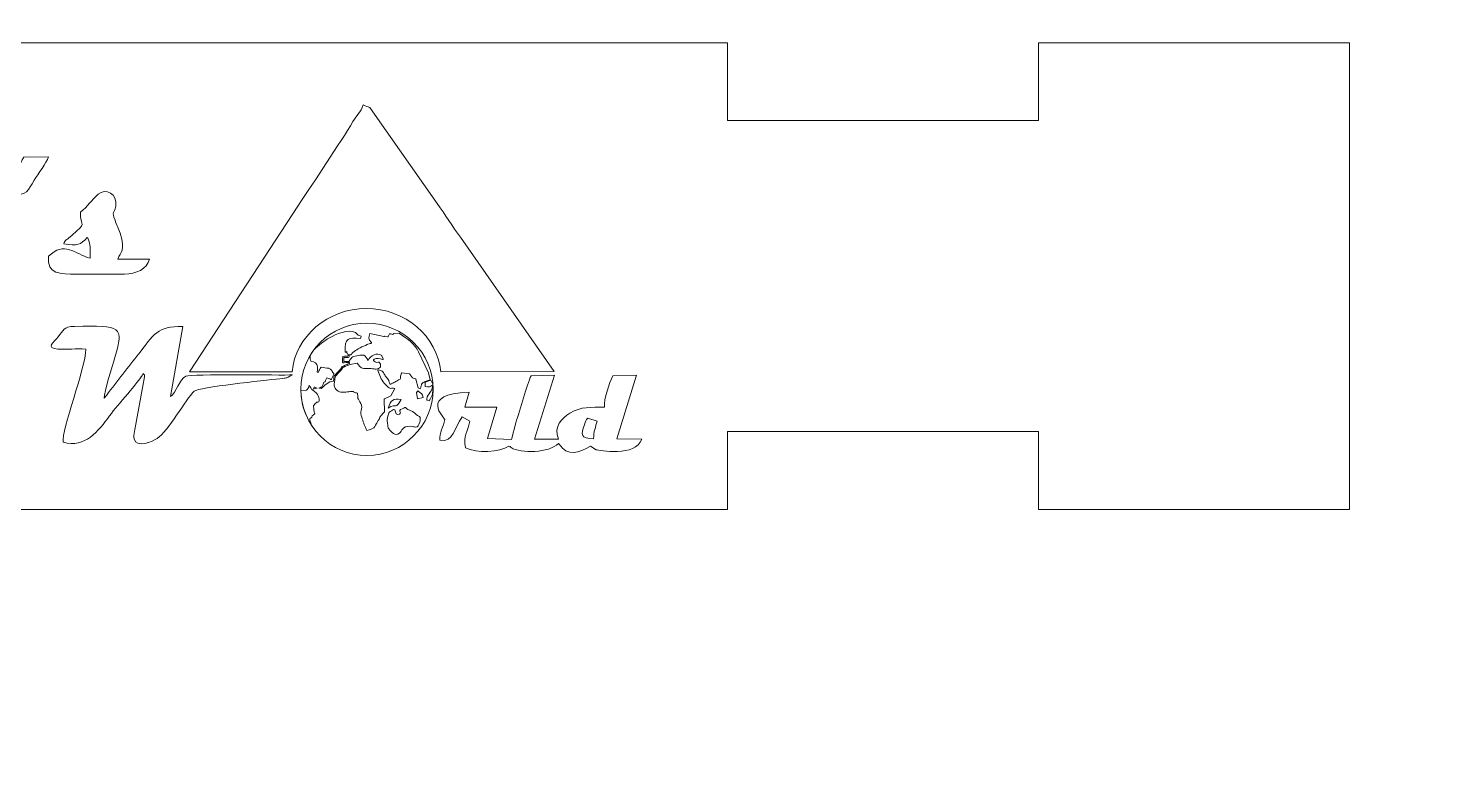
# Model space of a CAD drawing. Header units: centimetres. Extents: x -36.5 to 33.1, y -48.3 to 44.1.
# Drawn here: x -23.72 to -18.27, y 38.4 to 41.24 of the extents above; entities that cross this region are included whole.
import ezdxf

# ---------------------------------------------------------------- set-up
doc = ezdxf.new("R2010")
doc.units = ezdxf.units.CM
doc.header["$MEASUREMENT"] = 0
doc.layers.add('Camada 1', color=7, linetype='Continuous')

msp = doc.modelspace()

# ---------------------------------------------------------------- linework, layer by layer
at = {"layer": 'Camada 1', "color": 2, "lineweight": 20}
msp.add_open_spline([(-1.6923, 44.0612), (-1.6923, 44.0612), (-1.6923, 21.2612), (-1.6923, 21.2612), (-1.6923, 21.2612), (-1.6923, 21.2612), (-36.4923, 21.2612), (-36.4923, 21.2612), (-36.4923, 21.2612), (-36.4923, 21.2612), (-36.4923, 44.0612), (-36.4923, 44.0612), (-36.4923, 44.0612), (-36.4923, 44.0612), (-1.6923, 44.0612), (-1.6923, 44.0612)], degree=3, knots=[0, 0, 0, 0, 0.2, 0.2, 0.2, 0.2, 0.4, 0.4, 0.4, 0.4, 0.6, 0.6, 0.6, 0.6, 1, 1, 1, 1], dxfattribs=at)
at = {"layer": 'Camada 1', "lineweight": 9}
msp.add_open_spline([(-19.82302, 39.38203), (-19.42303, 39.38202), (-19.02305, 39.38201), (-18.62306, 39.38199), (-18.62306, 39.38199), (-18.62306, 39.98199), (-18.62305, 40.58198), (-18.62305, 41.18198), (-18.62305, 41.18198), (-19.02304, 41.18198), (-19.42302, 41.18198), (-19.823, 41.18198), (-19.823, 41.18198), (-19.823, 41.08197), (-19.823, 40.98198), (-19.823, 40.88197), (-19.823, 40.88197), (-20.22299, 40.88197), (-20.62296, 40.88197), (-21.02294, 40.88197), (-21.02294, 40.88197), (-21.02294, 40.98198), (-21.02294, 41.08197), (-21.02294, 41.18198), (-21.02294, 41.18198), (-23.02285, 41.18198), (-25.02276, 41.18199), (-27.02267, 41.18199), (-27.02267, 41.18199), (-27.02267, 41.08199), (-27.02267, 40.98198), (-27.02267, 40.88197), (-27.02267, 40.88197), (-27.42265, 40.88197), (-27.82263, 40.88197), (-28.22261, 40.88197), (-28.22261, 40.88197), (-28.22261, 40.98198), (-28.22261, 41.08199), (-28.22261, 41.18199), (-28.22261, 41.18199), (-28.5226, 41.18199), (-28.82259, 41.18199), (-29.12257, 41.18199), (-29.12257, 41.18199), (-29.12257, 40.58199), (-29.12257, 39.98201), (-29.12257, 39.38201), (-29.12257, 39.38201), (-28.82259, 39.38201), (-28.5226, 39.38201), (-28.22261, 39.38201), (-28.22261, 39.38201), (-28.22261, 39.48201), (-28.22261, 39.58202), (-28.22261, 39.68203), (-28.22261, 39.68203), (-27.82263, 39.68203), (-27.42265, 39.68203), (-27.02267, 39.68203), (-27.02267, 39.68203), (-27.02267, 39.58202), (-27.02267, 39.48201), (-27.02267, 39.38201), (-27.02267, 39.38201), (-25.02276, 39.38202), (-23.02285, 39.38202), (-21.02294, 39.38203), (-21.02294, 39.38203), (-21.02294, 39.48204), (-21.02294, 39.58205), (-21.02294, 39.68205), (-21.02294, 39.68205), (-20.62296, 39.68205), (-20.22299, 39.68205), (-19.823, 39.68205), (-19.823, 39.68205), (-19.823, 39.58205), (-19.82302, 39.48204), (-19.82302, 39.38203)], degree=3, knots=[0, 0, 0, 0, 0.047619, 0.047619, 0.047619, 0.047619, 0.0952381, 0.0952381, 0.0952381, 0.0952381, 0.1428571, 0.1428571, 0.1428571, 0.1428571, 0.1904762, 0.1904762, 0.1904762, 0.1904762, 0.2380952, 0.2380952, 0.2380952, 0.2380952, 0.2857143, 0.2857143, 0.2857143, 0.2857143, 0.3333333, 0.3333333, 0.3333333, 0.3333333, 0.3809524, 0.3809524, 0.3809524, 0.3809524, 0.4285714, 0.4285714, 0.4285714, 0.4285714, 0.4761905, 0.4761905, 0.4761905, 0.4761905, 0.5238095, 0.5238095, 0.5238095, 0.5238095, 0.5714286, 0.5714286, 0.5714286, 0.5714286, 0.6190476, 0.6190476, 0.6190476, 0.6190476, 0.6666667, 0.6666667, 0.6666667, 0.6666667, 0.7142857, 0.7142857, 0.7142857, 0.7142857, 0.7619048, 0.7619048, 0.7619048, 0.7619048, 0.8095238, 0.8095238, 0.8095238, 0.8095238, 0.8571429, 0.8571429, 0.8571429, 0.8571429, 0.9047619, 0.9047619, 0.9047619, 0.9047619, 1, 1, 1, 1], dxfattribs=at)
at = {"layer": 'Camada 1', "color": 140, "lineweight": 9}
for points, knots in [([(-23.09929, 39.91277), (-23.09929, 39.91277), (-22.70248, 39.91337), (-22.70248, 39.91337), (-22.70248, 39.91337), (-22.69199, 40.04797), (-22.56444, 40.15776), (-22.41606, 40.15767), (-22.41606, 40.15767), (-22.26689, 40.15759), (-22.14143, 40.04816), (-22.12956, 39.91331), (-22.12956, 39.91331), (-22.12956, 39.91331), (-21.69198, 39.91429), (-21.69198, 39.91429), (-21.69198, 39.91429), (-21.69198, 39.91429), (-22.05366, 40.43181), (-22.05366, 40.43181), (-22.05366, 40.43181), (-22.08341, 40.47337), (-22.11307, 40.51969), (-22.14254, 40.56212), (-22.14254, 40.56212), (-22.14254, 40.56212), (-22.39084, 40.91642), (-22.39084, 40.91642), (-22.39084, 40.91642), (-22.40742, 40.9419), (-22.4025, 40.92978), (-22.42909, 40.94311), (-22.42909, 40.94311), (-22.4377, 40.91407), (-22.45373, 40.90339), (-22.46796, 40.87928), (-22.46796, 40.87928), (-22.51933, 40.79223), (-22.61816, 40.64819), (-22.67809, 40.55569), (-22.67809, 40.55569), (-22.67809, 40.55569), (-23.09929, 39.91277), (-23.09929, 39.91277)], [0, 0, 0, 0, 0.0833333, 0.0833333, 0.0833333, 0.0833333, 0.1666667, 0.1666667, 0.1666667, 0.1666667, 0.25, 0.25, 0.25, 0.25, 0.3333333, 0.3333333, 0.3333333, 0.3333333, 0.4166667, 0.4166667, 0.4166667, 0.4166667, 0.5, 0.5, 0.5, 0.5, 0.5833333, 0.5833333, 0.5833333, 0.5833333, 0.6666667, 0.6666667, 0.6666667, 0.6666667, 0.75, 0.75, 0.75, 0.75, 0.8333333, 0.8333333, 0.8333333, 0.8333333, 1, 1, 1, 1]), ([(-23.78389, 40.60121), (-23.72273, 40.58961), (-23.7236, 40.6125), (-23.69785, 40.6529), (-23.69785, 40.6529), (-23.68328, 40.67576), (-23.6506, 40.71968), (-23.64254, 40.74203), (-23.64254, 40.74203), (-23.64254, 40.74203), (-23.73863, 40.74147), (-23.73863, 40.74147), (-23.73863, 40.74147), (-23.75341, 40.72002), (-23.78934, 40.62704), (-23.78389, 40.60121)], [0, 0, 0, 0, 0.2, 0.2, 0.2, 0.2, 0.4, 0.4, 0.4, 0.4, 0.6, 0.6, 0.6, 0.6, 1, 1, 1, 1]), ([(-23.51994, 40.52901), (-23.52205, 40.48077), (-23.4963, 40.48944), (-23.53378, 40.45662), (-23.53378, 40.45662), (-23.54384, 40.4478), (-23.54894, 40.44217), (-23.55884, 40.4337), (-23.55884, 40.4337), (-23.57416, 40.42062), (-23.57834, 40.42451), (-23.58416, 40.40615), (-23.58416, 40.40615), (-23.53157, 40.39772), (-23.5189, 40.40287), (-23.49367, 40.43088), (-23.49367, 40.43088), (-23.48948, 40.42511), (-23.49212, 40.43305), (-23.48719, 40.41835), (-23.48719, 40.41835), (-23.48051, 40.39839), (-23.48221, 40.37167), (-23.4824, 40.35085), (-23.4824, 40.35085), (-23.54047, 40.36835), (-23.58386, 40.419), (-23.64276, 40.35861), (-23.64276, 40.35861), (-23.6511, 40.28787), (-23.5954, 40.29025), (-23.53636, 40.29025), (-23.53636, 40.29025), (-23.53636, 40.29025), (-23.34964, 40.29025), (-23.34964, 40.29025), (-23.34964, 40.29025), (-23.3058, 40.29025), (-23.26164, 40.30859), (-23.25344, 40.34795), (-23.25344, 40.34795), (-23.25344, 40.34795), (-23.37512, 40.34819), (-23.37512, 40.34819), (-23.37512, 40.34819), (-23.36497, 40.37527), (-23.34511, 40.37967), (-23.36666, 40.44738), (-23.36666, 40.44738), (-23.3725, 40.46569), (-23.38028, 40.4813), (-23.38624, 40.49745), (-23.38624, 40.49745), (-23.40028, 40.53559), (-23.38855, 40.52006), (-23.38302, 40.55154), (-23.38302, 40.55154), (-23.37457, 40.59965), (-23.4241, 40.6227), (-23.45117, 40.59831), (-23.45117, 40.59831), (-23.47854, 40.57365), (-23.48998, 40.5524), (-23.51994, 40.52901)], [0, 0, 0, 0, 0.0588235, 0.0588235, 0.0588235, 0.0588235, 0.1176471, 0.1176471, 0.1176471, 0.1176471, 0.1764706, 0.1764706, 0.1764706, 0.1764706, 0.2352941, 0.2352941, 0.2352941, 0.2352941, 0.2941176, 0.2941176, 0.2941176, 0.2941176, 0.3529412, 0.3529412, 0.3529412, 0.3529412, 0.4117647, 0.4117647, 0.4117647, 0.4117647, 0.4705882, 0.4705882, 0.4705882, 0.4705882, 0.5294118, 0.5294118, 0.5294118, 0.5294118, 0.5882353, 0.5882353, 0.5882353, 0.5882353, 0.6470588, 0.6470588, 0.6470588, 0.6470588, 0.7058824, 0.7058824, 0.7058824, 0.7058824, 0.7647059, 0.7647059, 0.7647059, 0.7647059, 0.8235294, 0.8235294, 0.8235294, 0.8235294, 0.8823529, 0.8823529, 0.8823529, 0.8823529, 1, 1, 1, 1]), ([(-23.49923, 40.00052), (-23.49871, 39.927), (-23.59441, 39.6882), (-23.58588, 39.64109), (-23.58588, 39.64109), (-23.50184, 39.61745), (-23.44993, 39.68414), (-23.40706, 39.74324), (-23.40706, 39.74324), (-23.37364, 39.78932), (-23.29763, 39.86862), (-23.27734, 39.90621), (-23.27734, 39.90621), (-23.26745, 39.89331), (-23.2743, 39.91141), (-23.27219, 39.89403), (-23.27219, 39.89403), (-23.27219, 39.89403), (-23.3057, 39.71047), (-23.3057, 39.71047), (-23.3057, 39.71047), (-23.30851, 39.69474), (-23.31545, 39.66954), (-23.31277, 39.65454), (-23.31277, 39.65454), (-23.30588, 39.61603), (-23.2393, 39.64584), (-23.22376, 39.65561), (-23.22376, 39.65561), (-23.18152, 39.68211), (-23.11277, 39.80805), (-23.08054, 39.83826), (-23.08054, 39.83826), (-23.06442, 39.85338), (-22.8098, 39.88001), (-22.75085, 39.88647), (-22.75085, 39.88647), (-22.71839, 39.89004), (-22.73472, 39.88503), (-22.70104, 39.90113), (-22.70104, 39.90113), (-22.74668, 39.89894), (-23.09281, 39.90497), (-23.11242, 39.89637), (-23.11242, 39.89637), (-23.1391, 39.88469), (-23.14807, 39.83201), (-23.17246, 39.81738), (-23.17246, 39.81738), (-23.17246, 39.81738), (-23.12502, 40.08786), (-23.12502, 40.08786), (-23.12502, 40.08786), (-23.22482, 40.08906), (-23.23385, 40.05985), (-23.3016, 39.97371), (-23.3016, 39.97371), (-23.34414, 39.91963), (-23.38332, 39.87053), (-23.42761, 39.81096), (-23.42761, 39.81096), (-23.42873, 39.83485), (-23.3952, 39.93755), (-23.3866, 39.96813), (-23.3866, 39.96813), (-23.35198, 40.09127), (-23.36069, 40.09067), (-23.54201, 40.08834), (-23.54201, 40.08834), (-23.58622, 40.08776), (-23.58517, 40.07317), (-23.60538, 40.04811), (-23.60538, 40.04811), (-23.62072, 40.02909), (-23.65711, 40.00293), (-23.60648, 40.00079), (-23.60648, 40.00079), (-23.57155, 39.99931), (-23.53518, 40.00281), (-23.49923, 40.00052)], [0, 0, 0, 0, 0.047619, 0.047619, 0.047619, 0.047619, 0.0952381, 0.0952381, 0.0952381, 0.0952381, 0.1428571, 0.1428571, 0.1428571, 0.1428571, 0.1904762, 0.1904762, 0.1904762, 0.1904762, 0.2380952, 0.2380952, 0.2380952, 0.2380952, 0.2857143, 0.2857143, 0.2857143, 0.2857143, 0.3333333, 0.3333333, 0.3333333, 0.3333333, 0.3809524, 0.3809524, 0.3809524, 0.3809524, 0.4285714, 0.4285714, 0.4285714, 0.4285714, 0.4761905, 0.4761905, 0.4761905, 0.4761905, 0.5238095, 0.5238095, 0.5238095, 0.5238095, 0.5714286, 0.5714286, 0.5714286, 0.5714286, 0.6190476, 0.6190476, 0.6190476, 0.6190476, 0.6666667, 0.6666667, 0.6666667, 0.6666667, 0.7142857, 0.7142857, 0.7142857, 0.7142857, 0.7619048, 0.7619048, 0.7619048, 0.7619048, 0.8095238, 0.8095238, 0.8095238, 0.8095238, 0.8571429, 0.8571429, 0.8571429, 0.8571429, 0.9047619, 0.9047619, 0.9047619, 0.9047619, 1, 1, 1, 1]), ([(-22.41415, 40.10075), (-22.27328, 40.10075), (-22.15909, 39.98654), (-22.15909, 39.84567), (-22.15909, 39.84567), (-22.15909, 39.70481), (-22.27328, 39.59061), (-22.41415, 39.59061), (-22.41415, 39.59061), (-22.55502, 39.59061), (-22.66922, 39.70481), (-22.66922, 39.84567), (-22.66922, 39.84567), (-22.66922, 39.98654), (-22.55502, 40.10075), (-22.41415, 40.10075)], [0, 0, 0, 0, 0.2, 0.2, 0.2, 0.2, 0.4, 0.4, 0.4, 0.4, 0.6, 0.6, 0.6, 0.6, 1, 1, 1, 1]), ([(-22.63314, 39.97651), (-22.62899, 39.98343), (-22.62451, 39.99015), (-22.61975, 39.99665), (-22.61975, 39.99665), (-22.60261, 40.01611), (-22.57571, 40.03446), (-22.559, 40.04391), (-22.559, 40.04391), (-22.53347, 40.05834), (-22.48718, 40.07839), (-22.45823, 40.06471), (-22.45823, 40.06471), (-22.44796, 40.05251), (-22.45001, 40.05409), (-22.43635, 40.05029), (-22.43635, 40.05029), (-22.43742, 40.04724), (-22.43848, 40.04419), (-22.43954, 40.04114), (-22.43954, 40.04114), (-22.48633, 40.04705), (-22.50019, 40.04244), (-22.49818, 39.99036), (-22.49818, 39.99036), (-22.49814, 39.98954), (-22.49772, 39.98886), (-22.49702, 39.98846), (-22.49702, 39.98846), (-22.49632, 39.98807), (-22.49554, 39.98808), (-22.49484, 39.9885), (-22.49484, 39.9885), (-22.49401, 39.989), (-22.49269, 39.98995), (-22.49146, 39.99078), (-22.49146, 39.99078), (-22.49156, 39.98913), (-22.49173, 39.98729), (-22.49173, 39.98612), (-22.49173, 39.98612), (-22.49173, 39.98546), (-22.49149, 39.9849), (-22.49102, 39.98445), (-22.49102, 39.98445), (-22.48966, 39.98316), (-22.48829, 39.98185), (-22.48692, 39.98054), (-22.48692, 39.98054), (-22.48703, 39.97802), (-22.48714, 39.97551), (-22.48724, 39.97299), (-22.48724, 39.97299), (-22.51108, 39.97512), (-22.50803, 39.97507), (-22.50792, 39.9501), (-22.50792, 39.9501), (-22.50792, 39.94947), (-22.50769, 39.94893), (-22.50725, 39.94849), (-22.50725, 39.94849), (-22.5068, 39.94805), (-22.50626, 39.94783), (-22.50565, 39.94784), (-22.50565, 39.94784), (-22.50358, 39.9479), (-22.48404, 39.94881), (-22.48094, 39.9483), (-22.48094, 39.9483), (-22.48094, 39.94761), (-22.48108, 39.94639), (-22.48117, 39.94535), (-22.48117, 39.94535), (-22.48774, 39.94266), (-22.4943, 39.93997), (-22.50086, 39.93728), (-22.50086, 39.93728), (-22.5037, 39.93591), (-22.50644, 39.93458), (-22.50922, 39.93344), (-22.50922, 39.93344), (-22.51051, 39.9329), (-22.51304, 39.9324), (-22.51253, 39.93007), (-22.51253, 39.93007), (-22.51241, 39.92957), (-22.5122, 39.92919), (-22.51193, 39.92892), (-22.51193, 39.92892), (-22.5128, 39.92743), (-22.51464, 39.92523), (-22.5152, 39.92456), (-22.5152, 39.92456), (-22.51945, 39.91958), (-22.52317, 39.91568), (-22.52773, 39.91103), (-22.52773, 39.91103), (-22.54385, 39.89457), (-22.54014, 39.89755), (-22.54333, 39.87723), (-22.54333, 39.87723), (-22.56188, 39.87553), (-22.5777, 39.86051), (-22.59115, 39.84828), (-22.59115, 39.84828), (-22.59331, 39.84925), (-22.59655, 39.84975), (-22.5995, 39.85002), (-22.5995, 39.85002), (-22.59652, 39.85093), (-22.5873, 39.85483), (-22.58645, 39.85734), (-22.58645, 39.85734), (-22.58512, 39.86123), (-22.58142, 39.86839), (-22.58038, 39.87259), (-22.58038, 39.87259), (-22.57886, 39.87332), (-22.57642, 39.87438), (-22.57579, 39.87492), (-22.57579, 39.87492), (-22.57474, 39.87588), (-22.57422, 39.87793), (-22.57374, 39.87927), (-22.57374, 39.87927), (-22.57244, 39.8829), (-22.57093, 39.88646), (-22.56934, 39.88998), (-22.56934, 39.88998), (-22.56397, 39.88794), (-22.5586, 39.88589), (-22.55323, 39.88385), (-22.55323, 39.88385), (-22.55214, 39.88344), (-22.55093, 39.88394), (-22.55045, 39.88503), (-22.55045, 39.88503), (-22.54765, 39.89131), (-22.54486, 39.89759), (-22.54205, 39.90387), (-22.54205, 39.90387), (-22.5417, 39.90468), (-22.54181, 39.90555), (-22.54235, 39.90624), (-22.54235, 39.90624), (-22.54426, 39.90867), (-22.54622, 39.91131), (-22.54771, 39.91406), (-22.54771, 39.91406), (-22.54837, 39.91527), (-22.5489, 39.91667), (-22.54961, 39.91783), (-22.54961, 39.91783), (-22.55149, 39.9209), (-22.55833, 39.92448), (-22.56133, 39.92623), (-22.56133, 39.92623), (-22.56158, 39.92639), (-22.56182, 39.92647), (-22.56211, 39.92651), (-22.56211, 39.92651), (-22.57151, 39.92791), (-22.58089, 39.92931), (-22.59029, 39.93072), (-22.59029, 39.93072), (-22.59124, 39.93085), (-22.59212, 39.93039), (-22.59257, 39.92952), (-22.59257, 39.92952), (-22.5955, 39.92373), (-22.59844, 39.91794), (-22.60136, 39.91215), (-22.60136, 39.91215), (-22.60297, 39.91218), (-22.60457, 39.9122), (-22.60616, 39.91223), (-22.60616, 39.91223), (-22.60604, 39.91412), (-22.60549, 39.91749), (-22.60536, 39.91851), (-22.60536, 39.91851), (-22.60482, 39.923), (-22.60454, 39.92759), (-22.60518, 39.93209), (-22.60518, 39.93209), (-22.60709, 39.94577), (-22.61653, 39.95156), (-22.6291, 39.95253), (-22.6291, 39.95253), (-22.63438, 39.96068), (-22.63338, 39.96518), (-22.63388, 39.97461), (-22.63388, 39.97461), (-22.63366, 39.97524), (-22.6334, 39.97587), (-22.63314, 39.97651)], [0, 0, 0, 0, 0.02, 0.02, 0.02, 0.02, 0.04, 0.04, 0.04, 0.04, 0.06, 0.06, 0.06, 0.06, 0.08, 0.08, 0.08, 0.08, 0.1, 0.1, 0.1, 0.1, 0.12, 0.12, 0.12, 0.12, 0.14, 0.14, 0.14, 0.14, 0.16, 0.16, 0.16, 0.16, 0.18, 0.18, 0.18, 0.18, 0.2, 0.2, 0.2, 0.2, 0.22, 0.22, 0.22, 0.22, 0.24, 0.24, 0.24, 0.24, 0.26, 0.26, 0.26, 0.26, 0.28, 0.28, 0.28, 0.28, 0.3, 0.3, 0.3, 0.3, 0.32, 0.32, 0.32, 0.32, 0.34, 0.34, 0.34, 0.34, 0.36, 0.36, 0.36, 0.36, 0.38, 0.38, 0.38, 0.38, 0.4, 0.4, 0.4, 0.4, 0.42, 0.42, 0.42, 0.42, 0.44, 0.44, 0.44, 0.44, 0.46, 0.46, 0.46, 0.46, 0.48, 0.48, 0.48, 0.48, 0.5, 0.5, 0.5, 0.5, 0.52, 0.52, 0.52, 0.52, 0.54, 0.54, 0.54, 0.54, 0.56, 0.56, 0.56, 0.56, 0.58, 0.58, 0.58, 0.58, 0.6, 0.6, 0.6, 0.6, 0.62, 0.62, 0.62, 0.62, 0.64, 0.64, 0.64, 0.64, 0.66, 0.66, 0.66, 0.66, 0.68, 0.68, 0.68, 0.68, 0.7, 0.7, 0.7, 0.7, 0.72, 0.72, 0.72, 0.72, 0.74, 0.74, 0.74, 0.74, 0.76, 0.76, 0.76, 0.76, 0.78, 0.78, 0.78, 0.78, 0.8, 0.8, 0.8, 0.8, 0.82, 0.82, 0.82, 0.82, 0.84, 0.84, 0.84, 0.84, 0.86, 0.86, 0.86, 0.86, 0.88, 0.88, 0.88, 0.88, 0.9, 0.9, 0.9, 0.9, 0.92, 0.92, 0.92, 0.92, 0.94, 0.94, 0.94, 0.94, 0.96, 0.96, 0.96, 0.96, 1, 1, 1, 1]), ([(-22.50306, 39.96861), (-22.50328, 39.96811), (-22.50347, 39.96758), (-22.50365, 39.96709), (-22.50365, 39.96709), (-22.50419, 39.96343), (-22.50372, 39.95706), (-22.50355, 39.95244), (-22.50355, 39.95244), (-22.49836, 39.95258), (-22.49316, 39.9528), (-22.48796, 39.95295), (-22.48796, 39.95295), (-22.48679, 39.95312), (-22.48541, 39.95327), (-22.48422, 39.95306), (-22.48422, 39.95306), (-22.48262, 39.95411), (-22.47803, 39.96038), (-22.47696, 39.96177), (-22.47696, 39.96177), (-22.4747, 39.96469), (-22.46988, 39.97139), (-22.4658, 39.97148), (-22.4658, 39.97148), (-22.45746, 39.97303), (-22.44925, 39.97508), (-22.44095, 39.97667), (-22.44095, 39.97667), (-22.43615, 39.97759), (-22.43064, 39.97845), (-22.42594, 39.97665), (-22.42594, 39.97665), (-22.4191, 39.97401), (-22.41343, 39.96432), (-22.4094, 39.95688), (-22.4094, 39.95688), (-22.40023, 39.97609), (-22.3758, 39.98971), (-22.35683, 39.97597), (-22.35683, 39.97597), (-22.35646, 39.97569), (-22.3562, 39.97536), (-22.35604, 39.97493), (-22.35604, 39.97493), (-22.35604, 39.97493), (-22.35176, 39.96345), (-22.35176, 39.96345), (-22.35176, 39.96345), (-22.35145, 39.96263), (-22.35162, 39.96175), (-22.35221, 39.9611), (-22.35221, 39.9611), (-22.35281, 39.96045), (-22.35365, 39.96021), (-22.35448, 39.96048), (-22.35448, 39.96048), (-22.36217, 39.96289), (-22.37819, 39.96721), (-22.3857, 39.96203), (-22.3857, 39.96203), (-22.3888, 39.95989), (-22.38887, 39.95784), (-22.38926, 39.95603), (-22.38926, 39.95603), (-22.38544, 39.95257), (-22.38054, 39.94919), (-22.37537, 39.94909), (-22.37537, 39.94909), (-22.37261, 39.94904), (-22.36877, 39.95059), (-22.36643, 39.94967), (-22.36643, 39.94967), (-22.36193, 39.94788), (-22.36183, 39.93722), (-22.36157, 39.93323), (-22.36157, 39.93323), (-22.36152, 39.93251), (-22.36178, 39.93186), (-22.36231, 39.93138), (-22.36231, 39.93138), (-22.367, 39.92712), (-22.37202, 39.9243), (-22.37832, 39.9237), (-22.37832, 39.9237), (-22.38323, 39.92322), (-22.38827, 39.92412), (-22.39312, 39.92483), (-22.39312, 39.92483), (-22.39925, 39.92571), (-22.405, 39.92625), (-22.4112, 39.92585), (-22.4112, 39.92585), (-22.43579, 39.92423), (-22.43753, 39.92757), (-22.45121, 39.94621), (-22.45121, 39.94621), (-22.45121, 39.94621), (-22.47846, 39.94157), (-22.47846, 39.94157), (-22.47846, 39.94157), (-22.47846, 39.94157), (-22.49912, 39.93312), (-22.49912, 39.93312), (-22.49912, 39.93312), (-22.50152, 39.93194), (-22.50438, 39.93049), (-22.50708, 39.92939), (-22.50708, 39.92939), (-22.50743, 39.92678), (-22.51043, 39.92329), (-22.51188, 39.92159), (-22.51188, 39.92159), (-22.51619, 39.91652), (-22.51999, 39.91254), (-22.52461, 39.90781), (-22.52461, 39.90781), (-22.5403, 39.8918), (-22.53569, 39.89617), (-22.53929, 39.87458), (-22.53929, 39.87458), (-22.53929, 39.87458), (-22.54097, 39.86703), (-22.54097, 39.86703), (-22.54097, 39.86703), (-22.53949, 39.84974), (-22.53174, 39.83773), (-22.51448, 39.83462), (-22.51448, 39.83462), (-22.50844, 39.83353), (-22.5021, 39.83369), (-22.49602, 39.83441), (-22.49602, 39.83441), (-22.49207, 39.83487), (-22.48807, 39.83586), (-22.48423, 39.83627), (-22.48423, 39.83627), (-22.48021, 39.83667), (-22.47133, 39.83803), (-22.46749, 39.83641), (-22.46749, 39.83641), (-22.46604, 39.8358), (-22.46465, 39.83489), (-22.46316, 39.83423), (-22.46316, 39.83423), (-22.45974, 39.8327), (-22.45585, 39.83167), (-22.45223, 39.83079), (-22.45223, 39.83079), (-22.45134, 39.83058), (-22.4507, 39.82987), (-22.45056, 39.82895), (-22.45056, 39.82895), (-22.44978, 39.824), (-22.44901, 39.81887), (-22.4487, 39.81386), (-22.4487, 39.81386), (-22.44863, 39.81265), (-22.44871, 39.81104), (-22.4486, 39.80989), (-22.4486, 39.80989), (-22.44817, 39.80911), (-22.4473, 39.80798), (-22.4468, 39.80721), (-22.4468, 39.80721), (-22.44469, 39.80388), (-22.44278, 39.80031), (-22.44096, 39.79681), (-22.44096, 39.79681), (-22.43687, 39.78899), (-22.43137, 39.77865), (-22.43455, 39.76958), (-22.43455, 39.76958), (-22.436, 39.76545), (-22.43726, 39.76335), (-22.43748, 39.7587), (-22.43748, 39.7587), (-22.43785, 39.75031), (-22.43458, 39.73952), (-22.43194, 39.73172), (-22.43194, 39.73172), (-22.42933, 39.72404), (-22.42734, 39.71641), (-22.42489, 39.70877), (-22.42489, 39.70877), (-22.4225, 39.70133), (-22.41832, 39.69353), (-22.41464, 39.68652), (-22.41464, 39.68652), (-22.38706, 39.69225), (-22.38523, 39.69765), (-22.37224, 39.72254), (-22.37224, 39.72254), (-22.37216, 39.72269), (-22.37208, 39.72281), (-22.37198, 39.72294), (-22.37198, 39.72294), (-22.37044, 39.72482), (-22.36656, 39.7293), (-22.36609, 39.73187), (-22.36609, 39.73187), (-22.36532, 39.73614), (-22.36295, 39.73955), (-22.36055, 39.74305), (-22.36055, 39.74305), (-22.35642, 39.74912), (-22.35107, 39.75385), (-22.34598, 39.75899), (-22.34598, 39.75899), (-22.34598, 39.75899), (-22.34786, 39.80665), (-22.34786, 39.80665), (-22.34786, 39.80665), (-22.3479, 39.8076), (-22.3474, 39.80844), (-22.34653, 39.80882), (-22.34653, 39.80882), (-22.34653, 39.80882), (-22.32178, 39.81984), (-22.32178, 39.81984), (-22.32178, 39.81984), (-22.32178, 39.81984), (-22.30614, 39.8481), (-22.30614, 39.8481), (-22.30614, 39.8481), (-22.3095, 39.84901), (-22.31303, 39.84968), (-22.31645, 39.84965), (-22.31645, 39.84965), (-22.31873, 39.84962), (-22.32112, 39.84908), (-22.32331, 39.84919), (-22.32331, 39.84919), (-22.32664, 39.84936), (-22.32929, 39.85127), (-22.33175, 39.85338), (-22.33175, 39.85338), (-22.33708, 39.85795), (-22.34231, 39.86401), (-22.347, 39.86925), (-22.347, 39.86925), (-22.36014, 39.88397), (-22.36572, 39.89954), (-22.37225, 39.9179), (-22.37225, 39.9179), (-22.37255, 39.91874), (-22.37237, 39.91963), (-22.37176, 39.92027), (-22.37176, 39.92027), (-22.37114, 39.92091), (-22.37029, 39.92112), (-22.36946, 39.92083), (-22.36946, 39.92083), (-22.36518, 39.91933), (-22.3554, 39.91653), (-22.35241, 39.91289), (-22.35241, 39.91289), (-22.35107, 39.91123), (-22.35006, 39.90876), (-22.34904, 39.90684), (-22.34904, 39.90684), (-22.34681, 39.90261), (-22.34406, 39.89868), (-22.34116, 39.89492), (-22.34116, 39.89492), (-22.33828, 39.89118), (-22.33193, 39.88375), (-22.33021, 39.87931), (-22.33021, 39.87931), (-22.32956, 39.87763), (-22.32912, 39.87576), (-22.32856, 39.87403), (-22.32856, 39.87403), (-22.32748, 39.87069), (-22.32618, 39.86741), (-22.32481, 39.86417), (-22.32481, 39.86417), (-22.31992, 39.86651), (-22.31503, 39.869), (-22.31022, 39.87147), (-22.31022, 39.87147), (-22.30487, 39.87423), (-22.29902, 39.87713), (-22.29391, 39.88031), (-22.29391, 39.88031), (-22.29252, 39.88118), (-22.28564, 39.88517), (-22.28506, 39.88677), (-22.28506, 39.88677), (-22.28472, 39.8877), (-22.28476, 39.89103), (-22.28466, 39.89217), (-22.28466, 39.89217), (-22.28424, 39.89738), (-22.28286, 39.90264), (-22.28126, 39.90758), (-22.28126, 39.90758), (-22.28092, 39.90864), (-22.27992, 39.90927), (-22.27885, 39.90912), (-22.27885, 39.90912), (-22.27885, 39.90912), (-22.25005, 39.90487), (-22.25005, 39.90487), (-22.25005, 39.90487), (-22.24945, 39.90477), (-22.24896, 39.90447), (-22.24859, 39.90397), (-22.24859, 39.90397), (-22.23782, 39.88897), (-22.24396, 39.89169), (-22.22668, 39.88568), (-22.22668, 39.88568), (-22.22596, 39.88543), (-22.22544, 39.88488), (-22.22525, 39.88412), (-22.22525, 39.88412), (-22.22525, 39.88412), (-22.21656, 39.85073), (-22.21656, 39.85073), (-22.21656, 39.85073), (-22.21656, 39.85073), (-22.20934, 39.84715), (-22.20934, 39.84715), (-22.20934, 39.84715), (-22.20748, 39.85073), (-22.20576, 39.85457), (-22.20475, 39.85844), (-22.20475, 39.85844), (-22.20421, 39.86053), (-22.20397, 39.86313), (-22.20318, 39.86508), (-22.20318, 39.86508), (-22.2014, 39.86951), (-22.1939, 39.87336), (-22.19005, 39.87559), (-22.19005, 39.87559), (-22.18993, 39.87566), (-22.18981, 39.87572), (-22.18967, 39.87577), (-22.18967, 39.87577), (-22.18967, 39.87577), (-22.1696, 39.8826), (-22.1696, 39.8826), (-22.1696, 39.8826), (-22.1696, 39.8826), (-22.17665, 39.90935), (-22.17665, 39.90935), (-22.17665, 39.90935), (-22.17665, 39.90935), (-22.21451, 39.99017), (-22.21451, 39.99017), (-22.21451, 39.99017), (-22.22671, 40.0187), (-22.26556, 40.04598), (-22.29126, 40.0619), (-22.29126, 40.0619), (-22.29126, 40.0619), (-22.3121, 40.06121), (-22.3121, 40.06121), (-22.3121, 40.06121), (-22.31227, 40.06094), (-22.31239, 40.06067), (-22.31238, 40.0605), (-22.31238, 40.0605), (-22.3121, 40.05959), (-22.31184, 40.05893), (-22.31256, 40.05794), (-22.31256, 40.05794), (-22.31382, 40.05626), (-22.31597, 40.05747), (-22.3175, 40.05792), (-22.3175, 40.05792), (-22.32055, 40.05879), (-22.32373, 40.05945), (-22.32688, 40.06003), (-22.32688, 40.06003), (-22.32688, 40.06003), (-22.33162, 40.04882), (-22.33162, 40.04882), (-22.33162, 40.04882), (-22.33207, 40.04778), (-22.33318, 40.04724), (-22.33424, 40.04754), (-22.33424, 40.04754), (-22.33424, 40.04754), (-22.34596, 40.0509), (-22.34596, 40.0509), (-22.34596, 40.0509), (-22.34596, 40.0509), (-22.34629, 40.05026), (-22.34629, 40.05026), (-22.34629, 40.05026), (-22.34676, 40.04937), (-22.34771, 40.04892), (-22.34868, 40.04912), (-22.34868, 40.04912), (-22.34868, 40.04912), (-22.4027, 40.06041), (-22.4027, 40.06041), (-22.4027, 40.06041), (-22.40821, 40.04609), (-22.41118, 40.03823), (-22.39741, 40.02679), (-22.39741, 40.02679), (-22.39668, 40.02618), (-22.3964, 40.02523), (-22.39669, 40.02432), (-22.39669, 40.02432), (-22.39699, 40.02341), (-22.39775, 40.02281), (-22.39868, 40.02276), (-22.39868, 40.02276), (-22.4018, 40.02259), (-22.41046, 40.01905), (-22.4135, 40.01783), (-22.4135, 40.01783), (-22.42235, 40.01429), (-22.43113, 40.01027), (-22.43963, 40.00591), (-22.43963, 40.00591), (-22.44775, 40.00173), (-22.47078, 39.98934), (-22.47397, 39.98027), (-22.47397, 39.98027), (-22.47431, 39.97932), (-22.47517, 39.97872), (-22.47616, 39.97878), (-22.47616, 39.97878), (-22.47734, 39.97884), (-22.48067, 39.97896), (-22.48258, 39.97874), (-22.48258, 39.97874), (-22.48258, 39.97874), (-22.48274, 39.97481), (-22.48274, 39.97481), (-22.48274, 39.97481), (-22.48262, 39.97309), (-22.48234, 39.97029), (-22.48351, 39.96899), (-22.48351, 39.96899), (-22.48631, 39.96588), (-22.49885, 39.96945), (-22.50306, 39.96861)], [0, 0, 0, 0, 0.0089286, 0.0089286, 0.0089286, 0.0089286, 0.0178571, 0.0178571, 0.0178571, 0.0178571, 0.0267857, 0.0267857, 0.0267857, 0.0267857, 0.0357143, 0.0357143, 0.0357143, 0.0357143, 0.0446429, 0.0446429, 0.0446429, 0.0446429, 0.0535714, 0.0535714, 0.0535714, 0.0535714, 0.0625, 0.0625, 0.0625, 0.0625, 0.0714286, 0.0714286, 0.0714286, 0.0714286, 0.0803571, 0.0803571, 0.0803571, 0.0803571, 0.0892857, 0.0892857, 0.0892857, 0.0892857, 0.0982143, 0.0982143, 0.0982143, 0.0982143, 0.1071429, 0.1071429, 0.1071429, 0.1071429, 0.1160714, 0.1160714, 0.1160714, 0.1160714, 0.125, 0.125, 0.125, 0.125, 0.1339286, 0.1339286, 0.1339286, 0.1339286, 0.1428571, 0.1428571, 0.1428571, 0.1428571, 0.1517857, 0.1517857, 0.1517857, 0.1517857, 0.1607143, 0.1607143, 0.1607143, 0.1607143, 0.1696429, 0.1696429, 0.1696429, 0.1696429, 0.1785714, 0.1785714, 0.1785714, 0.1785714, 0.1875, 0.1875, 0.1875, 0.1875, 0.1964286, 0.1964286, 0.1964286, 0.1964286, 0.2053571, 0.2053571, 0.2053571, 0.2053571, 0.2142857, 0.2142857, 0.2142857, 0.2142857, 0.2232143, 0.2232143, 0.2232143, 0.2232143, 0.2321429, 0.2321429, 0.2321429, 0.2321429, 0.2410714, 0.2410714, 0.2410714, 0.2410714, 0.25, 0.25, 0.25, 0.25, 0.2589286, 0.2589286, 0.2589286, 0.2589286, 0.2678571, 0.2678571, 0.2678571, 0.2678571, 0.2767857, 0.2767857, 0.2767857, 0.2767857, 0.2857143, 0.2857143, 0.2857143, 0.2857143, 0.2946429, 0.2946429, 0.2946429, 0.2946429, 0.3035714, 0.3035714, 0.3035714, 0.3035714, 0.3125, 0.3125, 0.3125, 0.3125, 0.3214286, 0.3214286, 0.3214286, 0.3214286, 0.3303571, 0.3303571, 0.3303571, 0.3303571, 0.3392857, 0.3392857, 0.3392857, 0.3392857, 0.3482143, 0.3482143, 0.3482143, 0.3482143, 0.3571429, 0.3571429, 0.3571429, 0.3571429, 0.3660714, 0.3660714, 0.3660714, 0.3660714, 0.375, 0.375, 0.375, 0.375, 0.3839286, 0.3839286, 0.3839286, 0.3839286, 0.3928571, 0.3928571, 0.3928571, 0.3928571, 0.4017857, 0.4017857, 0.4017857, 0.4017857, 0.4107143, 0.4107143, 0.4107143, 0.4107143, 0.4196429, 0.4196429, 0.4196429, 0.4196429, 0.4285714, 0.4285714, 0.4285714, 0.4285714, 0.4375, 0.4375, 0.4375, 0.4375, 0.4464286, 0.4464286, 0.4464286, 0.4464286, 0.4553571, 0.4553571, 0.4553571, 0.4553571, 0.4642857, 0.4642857, 0.4642857, 0.4642857, 0.4732143, 0.4732143, 0.4732143, 0.4732143, 0.4821429, 0.4821429, 0.4821429, 0.4821429, 0.4910714, 0.4910714, 0.4910714, 0.4910714, 0.5, 0.5, 0.5, 0.5, 0.5089286, 0.5089286, 0.5089286, 0.5089286, 0.5178571, 0.5178571, 0.5178571, 0.5178571, 0.5267857, 0.5267857, 0.5267857, 0.5267857, 0.5357143, 0.5357143, 0.5357143, 0.5357143, 0.5446429, 0.5446429, 0.5446429, 0.5446429, 0.5535714, 0.5535714, 0.5535714, 0.5535714, 0.5625, 0.5625, 0.5625, 0.5625, 0.5714286, 0.5714286, 0.5714286, 0.5714286, 0.5803571, 0.5803571, 0.5803571, 0.5803571, 0.5892857, 0.5892857, 0.5892857, 0.5892857, 0.5982143, 0.5982143, 0.5982143, 0.5982143, 0.6071429, 0.6071429, 0.6071429, 0.6071429, 0.6160714, 0.6160714, 0.6160714, 0.6160714, 0.625, 0.625, 0.625, 0.625, 0.6339286, 0.6339286, 0.6339286, 0.6339286, 0.6428571, 0.6428571, 0.6428571, 0.6428571, 0.6517857, 0.6517857, 0.6517857, 0.6517857, 0.6607143, 0.6607143, 0.6607143, 0.6607143, 0.6696429, 0.6696429, 0.6696429, 0.6696429, 0.6785714, 0.6785714, 0.6785714, 0.6785714, 0.6875, 0.6875, 0.6875, 0.6875, 0.6964286, 0.6964286, 0.6964286, 0.6964286, 0.7053571, 0.7053571, 0.7053571, 0.7053571, 0.7142857, 0.7142857, 0.7142857, 0.7142857, 0.7232143, 0.7232143, 0.7232143, 0.7232143, 0.7321429, 0.7321429, 0.7321429, 0.7321429, 0.7410714, 0.7410714, 0.7410714, 0.7410714, 0.75, 0.75, 0.75, 0.75, 0.7589286, 0.7589286, 0.7589286, 0.7589286, 0.7678571, 0.7678571, 0.7678571, 0.7678571, 0.7767857, 0.7767857, 0.7767857, 0.7767857, 0.7857143, 0.7857143, 0.7857143, 0.7857143, 0.7946429, 0.7946429, 0.7946429, 0.7946429, 0.8035714, 0.8035714, 0.8035714, 0.8035714, 0.8125, 0.8125, 0.8125, 0.8125, 0.8214286, 0.8214286, 0.8214286, 0.8214286, 0.8303571, 0.8303571, 0.8303571, 0.8303571, 0.8392857, 0.8392857, 0.8392857, 0.8392857, 0.8482143, 0.8482143, 0.8482143, 0.8482143, 0.8571429, 0.8571429, 0.8571429, 0.8571429, 0.8660714, 0.8660714, 0.8660714, 0.8660714, 0.875, 0.875, 0.875, 0.875, 0.8839286, 0.8839286, 0.8839286, 0.8839286, 0.8928571, 0.8928571, 0.8928571, 0.8928571, 0.9017857, 0.9017857, 0.9017857, 0.9017857, 0.9107143, 0.9107143, 0.9107143, 0.9107143, 0.9196429, 0.9196429, 0.9196429, 0.9196429, 0.9285714, 0.9285714, 0.9285714, 0.9285714, 0.9375, 0.9375, 0.9375, 0.9375, 0.9464286, 0.9464286, 0.9464286, 0.9464286, 0.9553571, 0.9553571, 0.9553571, 0.9553571, 0.9642857, 0.9642857, 0.9642857, 0.9642857, 0.9732143, 0.9732143, 0.9732143, 0.9732143, 0.9821429, 0.9821429, 0.9821429, 0.9821429, 1, 1, 1, 1]), ([(-21.69066, 39.8997), (-21.69066, 39.8997), (-21.78089, 39.89795), (-21.78089, 39.89795), (-21.78089, 39.89795), (-21.79715, 39.8621), (-21.82372, 39.76605), (-21.83945, 39.7166), (-21.83945, 39.7166), (-21.83945, 39.7166), (-21.85592, 39.65234), (-21.85592, 39.65234), (-21.85592, 39.65234), (-21.85592, 39.65234), (-21.94918, 39.65573), (-21.94918, 39.65573), (-21.94918, 39.65573), (-21.94918, 39.65573), (-21.91339, 39.77601), (-21.91339, 39.77601), (-21.91339, 39.77601), (-21.91339, 39.77601), (-22.03664, 39.77713), (-22.03664, 39.77713), (-22.03664, 39.77713), (-22.03664, 39.77713), (-22.02022, 39.83462), (-22.02022, 39.83462), (-22.02022, 39.83462), (-22.21716, 39.82735), (-22.11396, 39.73443), (-22.11318, 39.72833), (-22.11318, 39.72833), (-22.11871, 39.70093), (-22.13603, 39.67909), (-22.13278, 39.64897), (-22.13278, 39.64897), (-22.07904, 39.63833), (-22.07786, 39.69749), (-22.04717, 39.73931), (-22.04717, 39.73931), (-22.04717, 39.73931), (-22.01708, 39.723), (-22.01708, 39.723), (-22.01708, 39.723), (-22.02443, 39.67515), (-22.04496, 39.6714), (-22.03327, 39.61955), (-22.03327, 39.61955), (-21.99136, 39.59808), (-21.90186, 39.60141), (-21.86658, 39.62625), (-21.86658, 39.62625), (-21.85398, 39.62197), (-21.86675, 39.62641), (-21.8572, 39.62037), (-21.8572, 39.62037), (-21.82072, 39.59729), (-21.71165, 39.59907), (-21.67453, 39.63675), (-21.67453, 39.63675), (-21.67375, 39.63582), (-21.67297, 39.63428), (-21.67258, 39.63369), (-21.67258, 39.63369), (-21.63997, 39.58499), (-21.5949, 39.59891), (-21.55183, 39.62651), (-21.55183, 39.62651), (-21.55183, 39.62651), (-21.5291, 39.61212), (-21.5291, 39.61212), (-21.5291, 39.61212), (-21.52198, 39.60902), (-21.3758, 39.58423), (-21.35364, 39.65277), (-21.35364, 39.65277), (-21.35364, 39.65277), (-21.45012, 39.65403), (-21.45012, 39.65403), (-21.45012, 39.65403), (-21.45012, 39.65403), (-21.37399, 39.90053), (-21.37399, 39.90053), (-21.37399, 39.90053), (-21.37399, 39.90053), (-21.4659, 39.89797), (-21.4659, 39.89797), (-21.4659, 39.89797), (-21.47802, 39.86909), (-21.501, 39.80957), (-21.49763, 39.77628), (-21.49763, 39.77628), (-21.55235, 39.77545), (-21.58698, 39.77979), (-21.63059, 39.75369), (-21.63059, 39.75369), (-21.6617, 39.73506), (-21.69556, 39.70352), (-21.67439, 39.65281), (-21.67439, 39.65281), (-21.67439, 39.65281), (-21.76748, 39.65316), (-21.76748, 39.65316), (-21.76748, 39.65316), (-21.76748, 39.65316), (-21.69066, 39.8997), (-21.69066, 39.8997)], [0, 0, 0, 0, 0.0357143, 0.0357143, 0.0357143, 0.0357143, 0.0714286, 0.0714286, 0.0714286, 0.0714286, 0.1071429, 0.1071429, 0.1071429, 0.1071429, 0.1428571, 0.1428571, 0.1428571, 0.1428571, 0.1785714, 0.1785714, 0.1785714, 0.1785714, 0.2142857, 0.2142857, 0.2142857, 0.2142857, 0.25, 0.25, 0.25, 0.25, 0.2857143, 0.2857143, 0.2857143, 0.2857143, 0.3214286, 0.3214286, 0.3214286, 0.3214286, 0.3571429, 0.3571429, 0.3571429, 0.3571429, 0.3928571, 0.3928571, 0.3928571, 0.3928571, 0.4285714, 0.4285714, 0.4285714, 0.4285714, 0.4642857, 0.4642857, 0.4642857, 0.4642857, 0.5, 0.5, 0.5, 0.5, 0.5357143, 0.5357143, 0.5357143, 0.5357143, 0.5714286, 0.5714286, 0.5714286, 0.5714286, 0.6071429, 0.6071429, 0.6071429, 0.6071429, 0.6428571, 0.6428571, 0.6428571, 0.6428571, 0.6785714, 0.6785714, 0.6785714, 0.6785714, 0.7142857, 0.7142857, 0.7142857, 0.7142857, 0.75, 0.75, 0.75, 0.75, 0.7857143, 0.7857143, 0.7857143, 0.7857143, 0.8214286, 0.8214286, 0.8214286, 0.8214286, 0.8571429, 0.8571429, 0.8571429, 0.8571429, 0.8928571, 0.8928571, 0.8928571, 0.8928571, 0.9285714, 0.9285714, 0.9285714, 0.9285714, 1, 1, 1, 1]), ([(-22.15985, 39.86543), (-22.15949, 39.86078), (-22.15926, 39.8561), (-22.15916, 39.85139), (-22.15916, 39.85139), (-22.16294, 39.82715), (-22.15522, 39.83035), (-22.17455, 39.80079), (-22.17455, 39.80079), (-22.1856, 39.80987), (-22.18144, 39.79487), (-22.18362, 39.80918), (-22.18362, 39.80918), (-22.17895, 39.8309), (-22.16068, 39.83575), (-22.16039, 39.8621), (-22.16039, 39.8621), (-22.1708, 39.85628), (-22.17394, 39.85248), (-22.18956, 39.8558), (-22.18956, 39.8558), (-22.18956, 39.8558), (-22.18897, 39.87361), (-22.18897, 39.87361), (-22.18897, 39.87361), (-22.18897, 39.87361), (-22.16693, 39.88112), (-22.16693, 39.88112), (-22.16693, 39.88112), (-22.16693, 39.88112), (-22.15985, 39.86543), (-22.15985, 39.86543)], [0, 0, 0, 0, 0.1111111, 0.1111111, 0.1111111, 0.1111111, 0.2222222, 0.2222222, 0.2222222, 0.2222222, 0.3333333, 0.3333333, 0.3333333, 0.3333333, 0.4444444, 0.4444444, 0.4444444, 0.4444444, 0.5555556, 0.5555556, 0.5555556, 0.5555556, 0.6666667, 0.6666667, 0.6666667, 0.6666667, 0.7777778, 0.7777778, 0.7777778, 0.7777778, 1, 1, 1, 1]), ([(-22.62643, 39.70424), (-22.65271, 39.74361), (-22.66832, 39.79069), (-22.66916, 39.84138), (-22.66916, 39.84138), (-22.66916, 39.84138), (-22.64873, 39.84212), (-22.64873, 39.84212), (-22.64873, 39.84212), (-22.64816, 39.84213), (-22.64767, 39.84235), (-22.64726, 39.84276), (-22.64726, 39.84276), (-22.64533, 39.8447), (-22.63537, 39.85368), (-22.6389, 39.85753), (-22.6389, 39.85753), (-22.63804, 39.85827), (-22.63687, 39.85917), (-22.63583, 39.85997), (-22.63583, 39.85997), (-22.63333, 39.85311), (-22.6298, 39.84764), (-22.62406, 39.84279), (-22.62406, 39.84279), (-22.62352, 39.84234), (-22.62286, 39.84218), (-22.62221, 39.84233), (-22.62221, 39.84233), (-22.6222, 39.84229), (-22.6222, 39.84224), (-22.6222, 39.84221), (-22.6222, 39.84221), (-22.62212, 39.84155), (-22.62182, 39.84101), (-22.62131, 39.84061), (-22.62131, 39.84061), (-22.61677, 39.83721), (-22.61242, 39.83445), (-22.60864, 39.83006), (-22.60864, 39.83006), (-22.60337, 39.82394), (-22.60043, 39.81611), (-22.59846, 39.80829), (-22.59846, 39.80829), (-22.59869, 39.80438), (-22.59893, 39.80047), (-22.59916, 39.79656), (-22.59916, 39.79656), (-22.60181, 39.79647), (-22.60522, 39.79641), (-22.60708, 39.79567), (-22.60708, 39.79567), (-22.61023, 39.7944), (-22.61707, 39.7862), (-22.61957, 39.78362), (-22.61957, 39.78362), (-22.62005, 39.78313), (-22.62026, 39.78251), (-22.6202, 39.78181), (-22.6202, 39.78181), (-22.6197, 39.77625), (-22.61952, 39.77021), (-22.6187, 39.76472), (-22.6187, 39.76472), (-22.61803, 39.76023), (-22.61659, 39.75549), (-22.61526, 39.75105), (-22.61526, 39.75105), (-22.62076, 39.74755), (-22.6243, 39.74491), (-22.62714, 39.73855), (-22.62714, 39.73855), (-22.62815, 39.73627), (-22.63098, 39.73494), (-22.63304, 39.73393), (-22.63304, 39.73393), (-22.63362, 39.73364), (-22.634, 39.73319), (-22.6342, 39.73257), (-22.6342, 39.73257), (-22.63538, 39.72879), (-22.6303, 39.71549), (-22.62894, 39.71156), (-22.62894, 39.71156), (-22.62856, 39.71046), (-22.6275, 39.70748), (-22.62643, 39.70424)], [0, 0, 0, 0, 0.0434783, 0.0434783, 0.0434783, 0.0434783, 0.0869565, 0.0869565, 0.0869565, 0.0869565, 0.1304348, 0.1304348, 0.1304348, 0.1304348, 0.173913, 0.173913, 0.173913, 0.173913, 0.2173913, 0.2173913, 0.2173913, 0.2173913, 0.2608696, 0.2608696, 0.2608696, 0.2608696, 0.3043478, 0.3043478, 0.3043478, 0.3043478, 0.3478261, 0.3478261, 0.3478261, 0.3478261, 0.3913043, 0.3913043, 0.3913043, 0.3913043, 0.4347826, 0.4347826, 0.4347826, 0.4347826, 0.4782609, 0.4782609, 0.4782609, 0.4782609, 0.5217391, 0.5217391, 0.5217391, 0.5217391, 0.5652174, 0.5652174, 0.5652174, 0.5652174, 0.6086957, 0.6086957, 0.6086957, 0.6086957, 0.6521739, 0.6521739, 0.6521739, 0.6521739, 0.6956522, 0.6956522, 0.6956522, 0.6956522, 0.7391304, 0.7391304, 0.7391304, 0.7391304, 0.7826087, 0.7826087, 0.7826087, 0.7826087, 0.826087, 0.826087, 0.826087, 0.826087, 0.8695652, 0.8695652, 0.8695652, 0.8695652, 0.9130435, 0.9130435, 0.9130435, 0.9130435, 1, 1, 1, 1]), ([(-22.60625, 39.85025), (-22.61074, 39.8514), (-22.61531, 39.85375), (-22.61778, 39.85337), (-22.61778, 39.85337), (-22.61887, 39.85263), (-22.61984, 39.84792), (-22.62029, 39.84537), (-22.62029, 39.84537), (-22.6186, 39.84696), (-22.61665, 39.84819), (-22.61443, 39.84893), (-22.61443, 39.84893), (-22.61183, 39.84979), (-22.60898, 39.85015), (-22.60625, 39.85025)], [0, 0, 0, 0, 0.2, 0.2, 0.2, 0.2, 0.4, 0.4, 0.4, 0.4, 0.6, 0.6, 0.6, 0.6, 1, 1, 1, 1]), ([(-22.2171, 39.83979), (-22.2171, 39.83979), (-22.22256, 39.83329), (-22.22256, 39.83329), (-22.22256, 39.83329), (-22.22256, 39.83329), (-22.21924, 39.8087), (-22.21924, 39.8087), (-22.21924, 39.8087), (-22.21924, 39.8087), (-22.19663, 39.81384), (-22.19663, 39.81384), (-22.19663, 39.81384), (-22.20144, 39.82823), (-22.20486, 39.83027), (-22.2171, 39.83979)], [0, 0, 0, 0, 0.2, 0.2, 0.2, 0.2, 0.4, 0.4, 0.4, 0.4, 0.6, 0.6, 0.6, 0.6, 1, 1, 1, 1]), ([(-22.33442, 39.71377), (-22.33331, 39.70677), (-22.3351, 39.69789), (-22.33014, 39.69295), (-22.33014, 39.69295), (-22.31682, 39.67965), (-22.30738, 39.66339), (-22.28894, 39.67563), (-22.28894, 39.67563), (-22.27487, 39.68498), (-22.28306, 39.70415), (-22.24472, 39.70303), (-22.24472, 39.70303), (-22.23174, 39.70266), (-22.21717, 39.69009), (-22.21034, 39.71875), (-22.21034, 39.71875), (-22.2087, 39.72564), (-22.20576, 39.73628), (-22.21165, 39.74001), (-22.21165, 39.74001), (-22.23582, 39.75534), (-22.22036, 39.75055), (-22.24716, 39.76319), (-22.24716, 39.76319), (-22.27734, 39.77739), (-22.25546, 39.77887), (-22.27878, 39.77048), (-22.27878, 39.77048), (-22.30048, 39.76266), (-22.27056, 39.75206), (-22.29601, 39.74779), (-22.29601, 39.74779), (-22.30398, 39.74645), (-22.30429, 39.77196), (-22.31098, 39.76733), (-22.31098, 39.76733), (-22.33742, 39.74899), (-22.32505, 39.76897), (-22.33595, 39.72951), (-22.33595, 39.72951), (-22.33735, 39.72444), (-22.33524, 39.71897), (-22.33442, 39.71377)], [0, 0, 0, 0, 0.0833333, 0.0833333, 0.0833333, 0.0833333, 0.1666667, 0.1666667, 0.1666667, 0.1666667, 0.25, 0.25, 0.25, 0.25, 0.3333333, 0.3333333, 0.3333333, 0.3333333, 0.4166667, 0.4166667, 0.4166667, 0.4166667, 0.5, 0.5, 0.5, 0.5, 0.5833333, 0.5833333, 0.5833333, 0.5833333, 0.6666667, 0.6666667, 0.6666667, 0.6666667, 0.75, 0.75, 0.75, 0.75, 0.8333333, 0.8333333, 0.8333333, 0.8333333, 1, 1, 1, 1]), ([(-22.33219, 39.77333), (-22.29917, 39.79454), (-22.30338, 39.76421), (-22.2824, 39.80629), (-22.2824, 39.80629), (-22.31353, 39.81143), (-22.32173, 39.80243), (-22.33219, 39.77333)], [0, 0, 0, 0, 0.3333333, 0.3333333, 0.3333333, 0.3333333, 1, 1, 1, 1]), ([(-21.5393, 39.65461), (-21.58974, 39.65557), (-21.58968, 39.66912), (-21.57475, 39.70869), (-21.57475, 39.70869), (-21.56935, 39.72303), (-21.56945, 39.72458), (-21.5623, 39.73459), (-21.5623, 39.73459), (-21.5623, 39.73459), (-21.526, 39.723), (-21.526, 39.723), (-21.526, 39.723), (-21.53125, 39.70033), (-21.5402, 39.68217), (-21.5393, 39.65461)], [0, 0, 0, 0, 0.2, 0.2, 0.2, 0.2, 0.4, 0.4, 0.4, 0.4, 0.6, 0.6, 0.6, 0.6, 1, 1, 1, 1])]:
    msp.add_open_spline(points, degree=3, knots=knots, dxfattribs=at)

doc.saveas('drawing.dxf')
